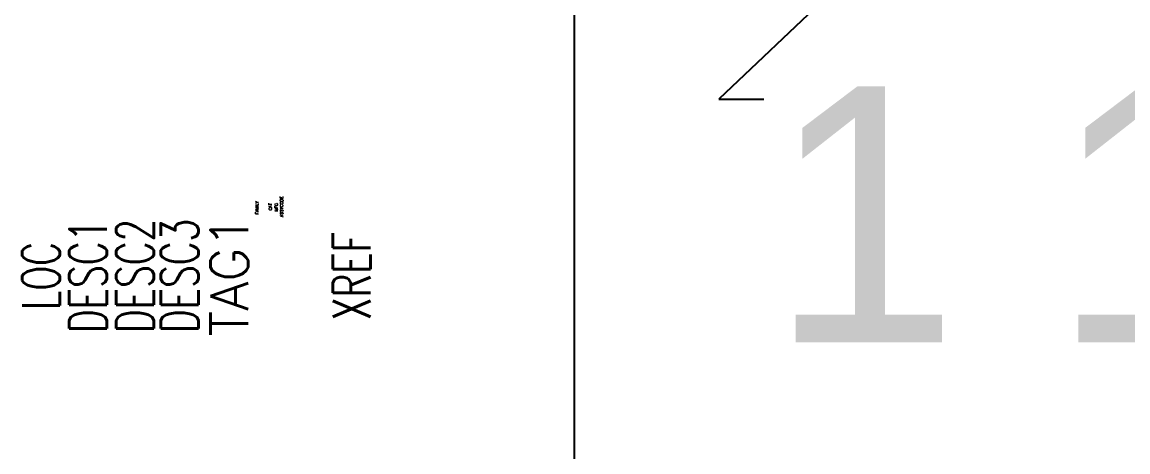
# Model space of a CAD drawing. Header units: inches. Extents: x 0 to 102, y 0 to 66.
# Drawn here: x 74.438 to 78.108, y 11.042 to 12.467 of the extents above; entities that cross this region are included whole.
import ezdxf
from ezdxf.enums import TextEntityAlignment as Align

# ---------------------------------------------------------------- set-up
doc = ezdxf.new("R2010")
doc.units = ezdxf.units.IN
doc.header["$MEASUREMENT"] = 0
doc.linetypes.add('SLD-Solid', pattern=[0])
doc.styles.add('SLDTEXTSTYLE0', font='arial.ttf', dxfattribs={"width": 0.948})
doc.styles.get("Standard").update_dxf_attribs({"font": 'arial.ttf'})
doc.styles.add('WD', font='romans.shx', dxfattribs={"height": 0.185})
doc.dimstyles.new('SLDDIMSTYLE0', dxfattribs={"dimtxt": 0.194141, "dimasz": 0.194141, "dimexe": 0, "dimexo": 0.0625, "dimgap": 0.048535, "dimtad": 0, "dimtih": 1, "dimtoh": 1, "dimdec": 4, "dimrnd": 1e-09, "dimzin": 12, "dimdsep": 46, "dimtxsty": 'SLDTEXTSTYLE0', "dimsah": 1, "dimcen": 0.09, "dimadec": 0, "dimazin": 3, "dimtfac": 1, "dimtdec": 4, "dimtofl": 0, "dimtmove": 0, "dimatfit": 3, "dimfxl": 1, "dimfrac": 2, "dimtolj": 1, "dimtzin": 12, "dimarcsym": 0})
doc.dimstyles.new('SLDDIMSTYLE2', dxfattribs={"dimtxt": 0.18, "dimasz": 0.1, "dimexe": 0, "dimexo": 0.0625, "dimgap": 0, "dimtad": 0, "dimtih": 1, "dimtoh": 1, "dimdec": 0, "dimrnd": 1e-09, "dimzin": 0, "dimdsep": 46, "dimtxsty": 'Standard', "dimsah": 1, "dimcen": 0.09, "dimadec": 0, "dimazin": 0, "dimtfac": 0.1, "dimtdec": 0, "dimtofl": 0, "dimtmove": 0, "dimatfit": 3, "dimfxl": 1, "dimfrac": 2, "dimtolj": 1, "dimtzin": 0, "dimarcsym": 0})

# ---------------------------------------------------------------- blocks, each defined once
blk = doc.blocks.new('*D22')
at = {"color": 0, "linetype": 'SLD-Solid', "lineweight": -2, "transparency": 16777216}
for p, q in [((77.3136, 13.4714), (78.75, 13.4714)), ((78.75, 12.3714), (78.75, 10.9039)), ((78.75, 8.4714), (78.75, 9.9389)), ((76.2086, 7.3714), (78.75, 7.3714))]:
    blk.add_line(p, q, dxfattribs=at)
at = {"color": 0, "linetype": 'SLD-Solid', "transparency": 16777216}
for points in [[(78.5667, 12.3714), (78.9333, 12.3714), (78.75, 13.4714)], [(78.5667, 8.4714), (78.9333, 8.4714), (78.75, 7.3714)]]:
    blk.add_solid(points, dxfattribs=at)
at = {"layer": 'Defpoints', "color": 0, "linetype": 'SLD-Solid', "transparency": 16777216}
for p in [(77.2511, 13.4714), (78.75, 13.4714), (76.1461, 7.3714)]:
    blk.add_point(p, dxfattribs=at)
at = {"color": 0, "linetype": 'SLD-Solid', "lineweight": 18, "transparency": 16777216, "insert": (78.75, 10.8554), "char_height": 0.85, "attachment_point": 2, "style": 'SLDTEXTSTYLE0'}
blk.add_mtext('\\A1;6.1"', dxfattribs=at)

msp = doc.modelspace()

# ---------------------------------------------------------------- linework, layer by layer
at = {"color": 7, "linetype": 'SLD-Solid', "lineweight": 25}
msp.add_line((76.27106, 9.14139), (76.27106, 13.86139), dxfattribs=at)

# ---------------------------------------------------------------- texts
at = {"color": 7, "linetype": 'Continuous', "lineweight": 0, "insert": (76.91951, 12.25447), "char_height": 0.85, "attachment_point": 1, "style": 'SLDTEXTSTYLE0'}
msp.add_mtext('1 1/4 NPSM Pipe Size', dxfattribs=at)
at = {"style": 'WD', "flags": 9}
msp.add_attdef('FAMILY', (75.22266, 11.82969), '', height=0.01, rotation=90, dxfattribs=at)
for tag, p in [('CAT', (75.26683, 11.85474)), ('MFG', (75.28627, 11.8528)), ('ASSYCODE', (75.30364, 11.85497))]:
    msp.add_attdef(tag, text='', height=0.01, rotation=90, dxfattribs=at).set_placement(p, align=Align.CENTER)
at = {"style": 'WD', "width": 0.7}
for tag, p in [('DESC2', (74.875, 11.625)), ('DESC3', (75.02293, 11.625)), ('DESC1', (74.71875, 11.625)), ('XREF', (75.59375, 11.625)), ('LOC', (74.5625, 11.625))]:
    msp.add_attdef(tag, text='', height=0.125, rotation=90, dxfattribs=at).set_placement(p, align=Align.CENTER)
at = {"style": 'WD'}
msp.add_attdef('TAG1', text='', height=0.125, rotation=90, dxfattribs=at).set_placement((75.1875, 11.625), align=Align.CENTER)

# ---------------------------------------------------------------- dimensions: what is measured, and where the dimension line sits
at = {"color": 2, "linetype": 'SLD-Solid', "lineweight": 18}
dim = msp.add_linear_dim(base=(78.75, 13.47139), p1=(76.14606, 7.37139), p2=(77.25106, 13.47139), angle=90, text='<>"', dimstyle='SLDDIMSTYLE0', override={"dimtxt": 0.85, "dimasz": 1.1}, dxfattribs=at)
dim.commit()
dim.dimension.update_dxf_attribs({"geometry": '*D22', "text_midpoint": (78.75, 10.42139), "dimtype": 160})

# ---------------------------------------------------------------- leaders
at = {"color": 7, "linetype": 'Continuous', "lineweight": 0}
msp.add_leader([(77.24129, 12.67844), (76.75, 12.21172), (76.9, 12.21172)], dimstyle='SLDDIMSTYLE2', dxfattribs=at)

doc.saveas('drawing.dxf')
